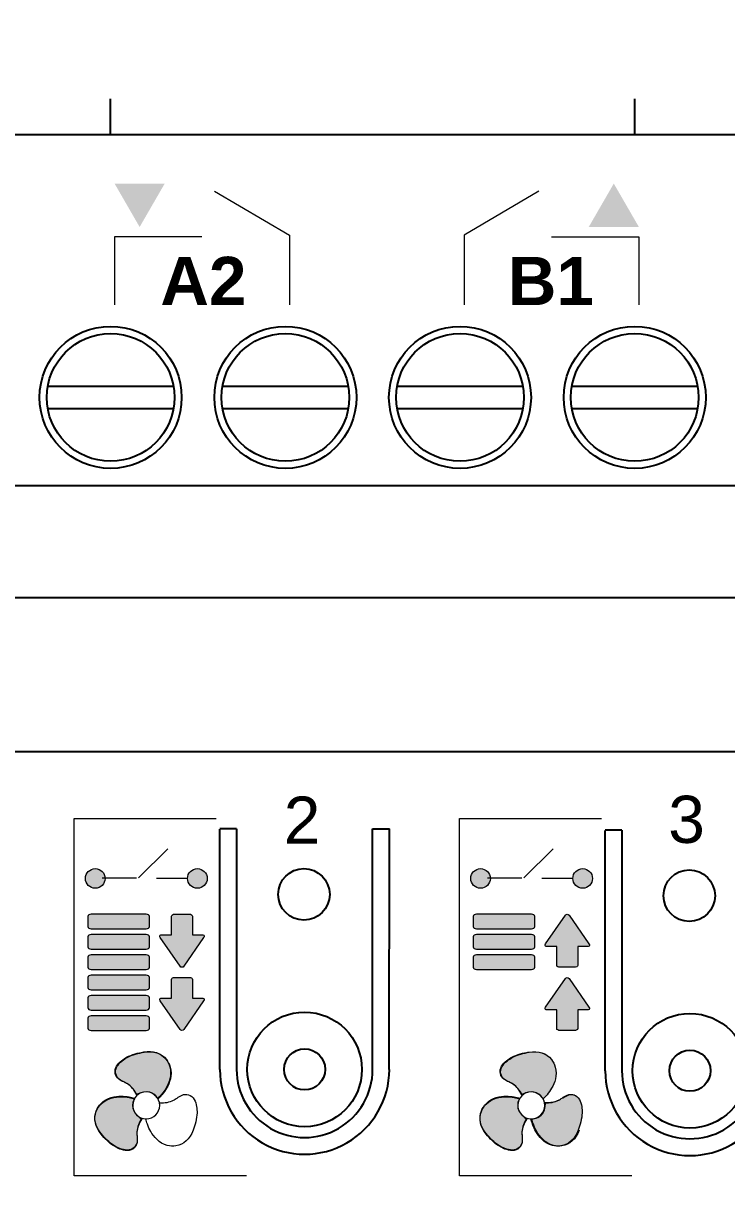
# Model space of a CAD drawing. Header units: millimetres. Extents: x -174 to 283928, y 1291 to 21053.
# Drawn here: x 9877.73 to 9903.29, y 20547.85 to 20590.21 of the extents above; entities that cross this region are included whole.
import ezdxf
from ezdxf.enums import TextEntityAlignment as Align

# ---------------------------------------------------------------- set-up
doc = ezdxf.new("R2010")
doc.units = ezdxf.units.MM
doc.layers.add('Enclosure', color=7, linetype='Continuous')
doc.layers.add('Serigraph', color=7, linetype='Continuous')
doc.styles.add('Arial Rounded', font='')
doc.styles.get("Standard").update_dxf_attribs({"font": 'arial.ttf'})
doc.styles.get('Arial Rounded').set_extended_font_data('Arial Rounded MT Bold')

# ---------------------------------------------------------------- blocks, each defined once
blk = doc.blocks.new('*U215')
at = {"ltscale": 2}
blk.add_lwpolyline([(0, 20), (0, -20), (840, -20), (840, 20), (0, 20)], dxfattribs=at)
blk = doc.blocks.new('ZIO-MB24_ENVOLVENTE')
at = {"layer": 'Enclosure'}
for p, q in [((0, 45), (211.6, 45)), ((9.504, 32.245), (202.283, 32.245)), ((202.283, 28.172), (9.504, 28.172)), ((211.6, 22.571), (0, 22.571)), ((29.786, 11.042), (29.786, 19.767)), ((30.393, 19.784), (30.392, 11.042)), ((35.337, 11.042), (35.337, 19.784)), ((35.943, 11.042), (35.944, 19.784)), ((43.786, 10.994), (43.786, 19.719)), ((44.393, 19.736), (44.392, 10.994))]:
    blk.add_line(p, q, dxfattribs=at)
at = {"layer": 'Enclosure', "lineweight": 25}
for p, q in [((30.393, 19.784), (29.786, 19.784)), ((35.337, 19.784), (35.944, 19.784)), ((44.393, 19.736), (43.786, 19.736))]:
    blk.add_line(p, q, dxfattribs=at)
at = {"layer": 'Enclosure'}
for points in [[(23.532, 35.852), (28.102, 35.852)], [(29.881, 35.852), (34.451, 35.852)], [(36.226, 35.852), (40.796, 35.852)], [(42.575, 35.852), (47.145, 35.852)], [(23.532, 35.046), (28.102, 35.046)], [(29.881, 35.046), (34.451, 35.046)], [(36.226, 35.046), (40.796, 35.046)], [(42.575, 35.046), (47.145, 35.046)]]:
    blk.add_lwpolyline(points, dxfattribs=at)
for centre, radius in [((25.817, 35.449), 2.58), ((25.817, 35.449), 2.32), ((32.166, 35.449), 2.58), ((32.166, 35.449), 2.32), ((38.511, 35.449), 2.58), ((38.511, 35.449), 2.32), ((44.86, 35.449), 2.58), ((44.86, 35.449), 2.32), ((32.84, 17.399), 0.936), ((46.84, 17.351), 0.936), ((32.865, 11.042), 2.081), ((46.865, 10.993), 2.081), ((32.865, 11.042), 0.746), ((46.865, 10.993), 0.746)]:
    blk.add_circle(centre, radius, dxfattribs=at)
for centre, radius, start in [((32.865, 11.042), 3.079, 180.0011), ((32.865, 11.042), 2.472, 179.9966), ((46.865, 10.994), 3.079, 180.0011), ((46.865, 10.994), 2.472, 179.9966)]:
    blk.add_arc(centre, radius, start, 0.0011, dxfattribs=at)
blk = doc.blocks.new('ZIO-MB24_SERIGRAFIA')
at = {"layer": 'Serigraph'}
h = blk.add_hatch(color=256, dxfattribs=at)
h.dxf.hatch_style = 2
h.paths.add_polyline_path([(27.783, 43.215), (26.871, 41.637), (25.96, 43.215)])
h = blk.add_hatch(color=256, dxfattribs=at)
h.dxf.hatch_style = 2
h.paths.add_polyline_path([(45.011, 41.637), (44.099, 43.215), (43.188, 41.637)])
h = blk.add_hatch(color=256, dxfattribs=at)
h.dxf.hatch_style = 1
h.paths.add_polyline_path([(25.612, 17.976, 1), (24.899, 17.976, 1)])
h = blk.add_hatch(color=256, dxfattribs=at)
h.dxf.hatch_style = 1
h.paths.add_polyline_path([(29.326, 17.976, 1), (28.613, 17.976, 1)])
h = blk.add_hatch(color=256, dxfattribs=at)
h.dxf.hatch_style = 1
h.paths.add_polyline_path([(39.612, 17.976, 1), (38.899, 17.976, 1)])
h = blk.add_hatch(color=256, dxfattribs=at)
h.dxf.hatch_style = 1
h.paths.add_polyline_path([(43.326, 17.976, 1), (42.613, 17.976, 1)])
h = blk.add_hatch(color=256, dxfattribs=at)
h.dxf.hatch_style = 2
edge = h.paths.add_edge_path()
edge.add_spline(control_points=[(25.112, 16.68), (25.044, 16.68), (24.988, 16.64), (24.988, 16.592), (24.988, 16.592), (24.988, 16.592), (24.988, 16.592), (24.988, 16.592), (24.988, 16.236), (24.988, 16.236), (24.988, 16.187), (25.044, 16.147), (25.112, 16.147), (25.112, 16.147), (25.112, 16.147), (25.112, 16.147), (25.112, 16.147), (27.106, 16.147), (27.106, 16.147), (27.174, 16.147), (27.231, 16.187), (27.231, 16.236), (27.231, 16.236), (27.231, 16.236), (27.231, 16.236), (27.231, 16.236), (27.231, 16.592), (27.231, 16.592), (27.231, 16.64), (27.174, 16.68), (27.106, 16.68), (27.106, 16.68), (27.106, 16.68), (27.106, 16.68), (27.106, 16.68), (25.112, 16.68), (25.112, 16.68)], knot_values=[0, 0, 0, 0, 1, 1, 1, 2, 2, 2, 3, 3, 3, 4, 4, 4, 5, 5, 5, 6, 6, 6, 7, 7, 7, 8, 8, 8, 9, 9, 9, 10, 10, 10, 11, 11, 11, 12, 12, 12, 12], degree=3, periodic=0)
h = blk.add_hatch(color=256, dxfattribs=at)
h.dxf.hatch_style = 2
edge = h.paths.add_edge_path()
edge.add_spline(control_points=[(27.623, 15.827), (27.623, 15.827), (28.339, 14.793), (28.339, 14.793), (28.378, 14.737), (28.441, 14.737), (28.479, 14.793), (28.479, 14.793), (29.197, 15.827), (29.197, 15.827), (29.232, 15.878), (29.22, 15.92), (29.172, 15.926), (29.172, 15.926), (28.792, 15.926), (28.792, 15.926), (28.792, 15.926), (28.792, 16.609), (28.792, 16.609), (28.792, 16.648), (28.735, 16.68), (28.665, 16.68), (28.665, 16.68), (28.154, 16.68), (28.154, 16.68), (28.084, 16.68), (28.026, 16.648), (28.026, 16.609), (28.026, 16.609), (28.026, 15.926), (28.026, 15.926), (28.026, 15.926), (27.647, 15.926), (27.647, 15.926), (27.599, 15.92), (27.587, 15.878), (27.623, 15.827)], knot_values=[0, 0, 0, 0, 1, 1, 1, 2, 2, 2, 3, 3, 3, 4, 4, 4, 5, 5, 5, 6, 6, 6, 7, 7, 7, 8, 8, 8, 9, 9, 9, 10, 10, 10, 11, 11, 11, 12, 12, 12, 12], degree=3, periodic=0)
h = blk.add_hatch(color=256, dxfattribs=at)
h.dxf.hatch_style = 2
edge = h.paths.add_edge_path()
edge.add_spline(control_points=[(39.112, 16.68), (39.044, 16.68), (38.988, 16.64), (38.988, 16.592), (38.988, 16.592), (38.988, 16.592), (38.988, 16.592), (38.988, 16.592), (38.988, 16.236), (38.988, 16.236), (38.988, 16.187), (39.044, 16.147), (39.112, 16.147), (39.112, 16.147), (39.112, 16.147), (39.112, 16.147), (39.112, 16.147), (41.106, 16.147), (41.106, 16.147), (41.175, 16.147), (41.231, 16.187), (41.231, 16.236), (41.231, 16.236), (41.231, 16.236), (41.231, 16.236), (41.231, 16.236), (41.231, 16.592), (41.231, 16.592), (41.231, 16.64), (41.175, 16.68), (41.106, 16.68), (41.106, 16.68), (41.106, 16.68), (41.106, 16.68), (41.106, 16.68), (39.112, 16.68), (39.112, 16.68)], knot_values=[0, 0, 0, 0, 1, 1, 1, 2, 2, 2, 3, 3, 3, 4, 4, 4, 5, 5, 5, 6, 6, 6, 7, 7, 7, 8, 8, 8, 9, 9, 9, 10, 10, 10, 11, 11, 11, 12, 12, 12, 12], degree=3, periodic=0)
h = blk.add_hatch(color=256, dxfattribs=at)
h.dxf.hatch_style = 2
edge = h.paths.add_edge_path()
edge.add_spline(control_points=[(43.195, 15.604), (43.195, 15.604), (42.478, 16.638), (42.478, 16.638), (42.439, 16.693), (42.376, 16.693), (42.338, 16.638), (42.338, 16.638), (41.62, 15.604), (41.62, 15.604), (41.585, 15.553), (41.597, 15.51), (41.645, 15.504), (41.645, 15.504), (42.024, 15.504), (42.024, 15.504), (42.024, 15.504), (42.024, 14.821), (42.024, 14.821), (42.024, 14.783), (42.082, 14.751), (42.152, 14.751), (42.152, 14.751), (42.663, 14.751), (42.663, 14.751), (42.733, 14.751), (42.791, 14.783), (42.791, 14.821), (42.791, 14.821), (42.791, 15.504), (42.791, 15.504), (42.791, 15.504), (43.17, 15.504), (43.17, 15.504), (43.218, 15.51), (43.23, 15.553), (43.195, 15.604)], knot_values=[0, 0, 0, 0, 1, 1, 1, 2, 2, 2, 3, 3, 3, 4, 4, 4, 5, 5, 5, 6, 6, 6, 7, 7, 7, 8, 8, 8, 9, 9, 9, 10, 10, 10, 11, 11, 11, 12, 12, 12, 12], degree=3, periodic=0)
h = blk.add_hatch(color=256, dxfattribs=at)
h.dxf.hatch_style = 2
edge = h.paths.add_edge_path()
edge.add_spline(control_points=[(25.112, 15.942), (25.044, 15.942), (24.988, 15.902), (24.988, 15.853), (24.988, 15.853), (24.988, 15.853), (24.988, 15.853), (24.988, 15.853), (24.988, 15.498), (24.988, 15.498), (24.988, 15.449), (25.044, 15.409), (25.112, 15.409), (25.112, 15.409), (25.112, 15.409), (25.112, 15.409), (25.112, 15.409), (27.106, 15.409), (27.106, 15.409), (27.174, 15.409), (27.231, 15.449), (27.231, 15.498), (27.231, 15.498), (27.231, 15.498), (27.231, 15.498), (27.231, 15.498), (27.231, 15.853), (27.231, 15.853), (27.231, 15.902), (27.174, 15.942), (27.106, 15.942), (27.106, 15.942), (27.106, 15.942), (27.106, 15.942), (27.106, 15.942), (25.112, 15.942), (25.112, 15.942)], knot_values=[0, 0, 0, 0, 1, 1, 1, 2, 2, 2, 3, 3, 3, 4, 4, 4, 5, 5, 5, 6, 6, 6, 7, 7, 7, 8, 8, 8, 9, 9, 9, 10, 10, 10, 11, 11, 11, 12, 12, 12, 12], degree=3, periodic=0)
h = blk.add_hatch(color=256, dxfattribs=at)
h.dxf.hatch_style = 2
edge = h.paths.add_edge_path()
edge.add_spline(control_points=[(39.112, 15.942), (39.044, 15.942), (38.988, 15.902), (38.988, 15.853), (38.988, 15.853), (38.988, 15.853), (38.988, 15.853), (38.988, 15.853), (38.988, 15.498), (38.988, 15.498), (38.988, 15.449), (39.044, 15.409), (39.112, 15.409), (39.112, 15.409), (39.112, 15.409), (39.112, 15.409), (39.112, 15.409), (41.106, 15.409), (41.106, 15.409), (41.175, 15.409), (41.231, 15.449), (41.231, 15.498), (41.231, 15.498), (41.231, 15.498), (41.231, 15.498), (41.231, 15.498), (41.231, 15.853), (41.231, 15.853), (41.231, 15.902), (41.175, 15.942), (41.106, 15.942), (41.106, 15.942), (41.106, 15.942), (41.106, 15.942), (41.106, 15.942), (39.112, 15.942), (39.112, 15.942)], knot_values=[0, 0, 0, 0, 1, 1, 1, 2, 2, 2, 3, 3, 3, 4, 4, 4, 5, 5, 5, 6, 6, 6, 7, 7, 7, 8, 8, 8, 9, 9, 9, 10, 10, 10, 11, 11, 11, 12, 12, 12, 12], degree=3, periodic=0)
h = blk.add_hatch(color=256, dxfattribs=at)
h.dxf.hatch_style = 2
edge = h.paths.add_edge_path()
edge.add_spline(control_points=[(25.112, 15.203), (25.044, 15.203), (24.988, 15.163), (24.988, 15.115), (24.988, 15.115), (24.988, 15.115), (24.988, 15.115), (24.988, 15.115), (24.988, 14.759), (24.988, 14.759), (24.988, 14.71), (25.044, 14.67), (25.112, 14.67), (25.112, 14.67), (25.112, 14.67), (25.112, 14.67), (25.112, 14.67), (27.106, 14.67), (27.106, 14.67), (27.174, 14.67), (27.231, 14.71), (27.231, 14.759), (27.231, 14.759), (27.231, 14.759), (27.231, 14.759), (27.231, 14.759), (27.231, 15.115), (27.231, 15.115), (27.231, 15.163), (27.174, 15.203), (27.106, 15.203), (27.106, 15.203), (27.106, 15.203), (27.106, 15.203), (27.106, 15.203), (25.112, 15.203), (25.112, 15.203)], knot_values=[0, 0, 0, 0, 1, 1, 1, 2, 2, 2, 3, 3, 3, 4, 4, 4, 5, 5, 5, 6, 6, 6, 7, 7, 7, 8, 8, 8, 9, 9, 9, 10, 10, 10, 11, 11, 11, 12, 12, 12, 12], degree=3, periodic=0)
h = blk.add_hatch(color=256, dxfattribs=at)
h.dxf.hatch_style = 2
edge = h.paths.add_edge_path()
edge.add_spline(control_points=[(39.112, 15.203), (39.044, 15.203), (38.988, 15.163), (38.988, 15.115), (38.988, 15.115), (38.988, 15.115), (38.988, 15.115), (38.988, 15.115), (38.988, 14.759), (38.988, 14.759), (38.988, 14.71), (39.044, 14.67), (39.112, 14.67), (39.112, 14.67), (39.112, 14.67), (39.112, 14.67), (39.112, 14.67), (41.106, 14.67), (41.106, 14.67), (41.175, 14.67), (41.231, 14.71), (41.231, 14.759), (41.231, 14.759), (41.231, 14.759), (41.231, 14.759), (41.231, 14.759), (41.231, 15.115), (41.231, 15.115), (41.231, 15.163), (41.175, 15.203), (41.106, 15.203), (41.106, 15.203), (41.106, 15.203), (41.106, 15.203), (41.106, 15.203), (39.112, 15.203), (39.112, 15.203)], knot_values=[0, 0, 0, 0, 1, 1, 1, 2, 2, 2, 3, 3, 3, 4, 4, 4, 5, 5, 5, 6, 6, 6, 7, 7, 7, 8, 8, 8, 9, 9, 9, 10, 10, 10, 11, 11, 11, 12, 12, 12, 12], degree=3, periodic=0)
h = blk.add_hatch(color=256, dxfattribs=at)
h.dxf.hatch_style = 2
edge = h.paths.add_edge_path()
edge.add_spline(control_points=[(25.112, 14.465), (25.044, 14.465), (24.988, 14.425), (24.988, 14.376), (24.988, 14.376), (24.988, 14.376), (24.988, 14.376), (24.988, 14.376), (24.988, 14.021), (24.988, 14.021), (24.988, 13.972), (25.044, 13.932), (25.112, 13.932), (25.112, 13.932), (25.112, 13.932), (25.112, 13.932), (25.112, 13.932), (27.106, 13.932), (27.106, 13.932), (27.174, 13.932), (27.231, 13.972), (27.231, 14.021), (27.231, 14.021), (27.231, 14.021), (27.231, 14.021), (27.231, 14.021), (27.231, 14.376), (27.231, 14.376), (27.231, 14.425), (27.174, 14.465), (27.106, 14.465), (27.106, 14.465), (27.106, 14.465), (27.106, 14.465), (27.106, 14.465), (25.112, 14.465), (25.112, 14.465)], knot_values=[0, 0, 0, 0, 1, 1, 1, 2, 2, 2, 3, 3, 3, 4, 4, 4, 5, 5, 5, 6, 6, 6, 7, 7, 7, 8, 8, 8, 9, 9, 9, 10, 10, 10, 11, 11, 11, 12, 12, 12, 12], degree=3, periodic=0)
h = blk.add_hatch(color=256, dxfattribs=at)
h.dxf.hatch_style = 2
edge = h.paths.add_edge_path()
edge.add_spline(control_points=[(27.623, 13.531), (27.623, 13.531), (28.339, 12.496), (28.339, 12.496), (28.378, 12.441), (28.441, 12.441), (28.479, 12.496), (28.479, 12.496), (29.197, 13.531), (29.197, 13.531), (29.232, 13.582), (29.22, 13.624), (29.172, 13.631), (29.172, 13.631), (28.792, 13.631), (28.792, 13.631), (28.792, 13.631), (28.792, 14.313), (28.792, 14.313), (28.792, 14.352), (28.735, 14.384), (28.665, 14.384), (28.665, 14.384), (28.154, 14.384), (28.154, 14.384), (28.084, 14.384), (28.026, 14.352), (28.026, 14.313), (28.026, 14.313), (28.026, 13.631), (28.026, 13.631), (28.026, 13.631), (27.647, 13.631), (27.647, 13.631), (27.599, 13.624), (27.587, 13.582), (27.623, 13.531)], knot_values=[0, 0, 0, 0, 1, 1, 1, 2, 2, 2, 3, 3, 3, 4, 4, 4, 5, 5, 5, 6, 6, 6, 7, 7, 7, 8, 8, 8, 9, 9, 9, 10, 10, 10, 11, 11, 11, 12, 12, 12, 12], degree=3, periodic=0)
h = blk.add_hatch(color=256, dxfattribs=at)
h.dxf.hatch_style = 2
edge = h.paths.add_edge_path()
edge.add_spline(control_points=[(43.195, 13.308), (43.195, 13.308), (42.478, 14.342), (42.478, 14.342), (42.439, 14.398), (42.376, 14.398), (42.338, 14.342), (42.338, 14.342), (41.62, 13.308), (41.62, 13.308), (41.585, 13.257), (41.597, 13.214), (41.645, 13.208), (41.645, 13.208), (42.024, 13.208), (42.024, 13.208), (42.024, 13.208), (42.024, 12.525), (42.024, 12.525), (42.024, 12.486), (42.082, 12.455), (42.152, 12.455), (42.152, 12.455), (42.663, 12.455), (42.663, 12.455), (42.733, 12.455), (42.791, 12.486), (42.791, 12.525), (42.791, 12.525), (42.791, 13.208), (42.791, 13.208), (42.791, 13.208), (43.17, 13.208), (43.17, 13.208), (43.218, 13.214), (43.23, 13.257), (43.195, 13.308)], knot_values=[0, 0, 0, 0, 1, 1, 1, 2, 2, 2, 3, 3, 3, 4, 4, 4, 5, 5, 5, 6, 6, 6, 7, 7, 7, 8, 8, 8, 9, 9, 9, 10, 10, 10, 11, 11, 11, 12, 12, 12, 12], degree=3, periodic=0)
h = blk.add_hatch(color=256, dxfattribs=at)
h.dxf.hatch_style = 2
edge = h.paths.add_edge_path()
edge.add_spline(control_points=[(25.112, 13.727), (25.044, 13.727), (24.988, 13.686), (24.988, 13.638), (24.988, 13.638), (24.988, 13.638), (24.988, 13.638), (24.988, 13.638), (24.988, 13.283), (24.988, 13.283), (24.988, 13.234), (25.044, 13.193), (25.112, 13.193), (25.112, 13.193), (25.112, 13.193), (25.112, 13.193), (25.112, 13.193), (27.106, 13.193), (27.106, 13.193), (27.174, 13.193), (27.231, 13.234), (27.231, 13.283), (27.231, 13.283), (27.231, 13.283), (27.231, 13.283), (27.231, 13.283), (27.231, 13.638), (27.231, 13.638), (27.231, 13.686), (27.174, 13.727), (27.106, 13.727), (27.106, 13.727), (27.106, 13.727), (27.106, 13.727), (27.106, 13.727), (25.112, 13.727), (25.112, 13.727)], knot_values=[0, 0, 0, 0, 1, 1, 1, 2, 2, 2, 3, 3, 3, 4, 4, 4, 5, 5, 5, 6, 6, 6, 7, 7, 7, 8, 8, 8, 9, 9, 9, 10, 10, 10, 11, 11, 11, 12, 12, 12, 12], degree=3, periodic=0)
h = blk.add_hatch(color=256, dxfattribs=at)
h.dxf.hatch_style = 2
edge = h.paths.add_edge_path()
edge.add_spline(control_points=[(25.112, 12.988), (25.044, 12.988), (24.988, 12.948), (24.988, 12.9), (24.988, 12.9), (24.988, 12.9), (24.988, 12.9), (24.988, 12.9), (24.988, 12.544), (24.988, 12.544), (24.988, 12.495), (25.044, 12.455), (25.112, 12.455), (25.112, 12.455), (25.112, 12.455), (25.112, 12.455), (25.112, 12.455), (27.106, 12.455), (27.106, 12.455), (27.174, 12.455), (27.231, 12.495), (27.231, 12.544), (27.231, 12.544), (27.231, 12.544), (27.231, 12.544), (27.231, 12.544), (27.231, 12.9), (27.231, 12.9), (27.231, 12.948), (27.174, 12.988), (27.106, 12.988), (27.106, 12.988), (27.106, 12.988), (27.106, 12.988), (27.106, 12.988), (25.112, 12.988), (25.112, 12.988)], knot_values=[0, 0, 0, 0, 1, 1, 1, 2, 2, 2, 3, 3, 3, 4, 4, 4, 5, 5, 5, 6, 6, 6, 7, 7, 7, 8, 8, 8, 9, 9, 9, 10, 10, 10, 11, 11, 11, 12, 12, 12, 12], degree=3, periodic=0)
h = blk.add_hatch(color=256, dxfattribs=at)
h.dxf.hatch_style = 2
edge = h.paths.add_edge_path()
edge.add_spline(control_points=[(26.762, 10.121), (26.681, 10.286), (26.563, 10.428), (26.43, 10.516), (26.391, 10.542), (26.346, 10.563), (26.298, 10.585), (26.173, 10.645), (26.032, 10.711), (25.986, 10.888), (25.964, 10.976), (25.979, 11.066), (26.031, 11.156), (26.12, 11.311), (26.299, 11.426), (26.397, 11.481), (26.592, 11.588), (26.82, 11.641), (27.019, 11.675), (27.351, 11.735), (27.645, 11.64), (27.825, 11.414), (27.885, 11.337), (27.936, 11.237), (27.964, 11.139), (28.049, 10.838), (27.939, 10.553), (27.831, 10.366), (27.784, 10.284), (27.727, 10.205), (27.663, 10.13), (27.616, 10.075), (27.57, 10.026), (27.525, 9.984), (27.525, 9.984), (27.381, 10.21), (27.156, 10.224), (26.953, 10.237), (26.762, 10.121), (26.762, 10.121)], knot_values=[0, 0, 0, 0, 1, 1, 1, 2, 2, 2, 3, 3, 3, 4, 4, 4, 5, 5, 5, 6, 6, 6, 7, 7, 7, 8, 8, 8, 9, 9, 9, 10, 10, 10, 11, 11, 11, 12, 12, 12, 13, 13, 13, 13], degree=3, periodic=0)
h = blk.add_hatch(color=256, dxfattribs=at)
h.dxf.hatch_style = 2
edge = h.paths.add_edge_path()
edge.add_spline(control_points=[(40.754, 10.121), (40.674, 10.286), (40.554, 10.428), (40.422, 10.516), (40.383, 10.542), (40.338, 10.563), (40.29, 10.585), (40.165, 10.645), (40.024, 10.71), (39.978, 10.888), (39.956, 10.976), (39.971, 11.066), (40.023, 11.156), (40.112, 11.311), (40.291, 11.426), (40.389, 11.481), (40.584, 11.588), (40.812, 11.64), (41.011, 11.675), (41.343, 11.735), (41.637, 11.64), (41.816, 11.414), (41.877, 11.337), (41.928, 11.237), (41.956, 11.139), (42.041, 10.838), (41.931, 10.553), (41.823, 10.366), (41.775, 10.284), (41.719, 10.205), (41.655, 10.13), (41.608, 10.075), (41.562, 10.026), (41.517, 9.984), (41.517, 9.984), (41.373, 10.21), (41.148, 10.224), (40.944, 10.237), (40.754, 10.121), (40.754, 10.121)], knot_values=[0, 0, 0, 0, 1, 1, 1, 2, 2, 2, 3, 3, 3, 4, 4, 4, 5, 5, 5, 6, 6, 6, 7, 7, 7, 8, 8, 8, 9, 9, 9, 10, 10, 10, 11, 11, 11, 12, 12, 12, 13, 13, 13, 13], degree=3, periodic=0)
h = blk.add_hatch(color=256, dxfattribs=at)
h.dxf.hatch_style = 2
edge = h.paths.add_edge_path()
edge.add_spline(control_points=[(41.604, 9.843), (41.788, 9.83), (41.971, 9.862), (42.114, 9.933), (42.155, 9.954), (42.196, 9.982), (42.239, 10.013), (42.353, 10.091), (42.481, 10.18), (42.657, 10.131), (42.745, 10.106), (42.815, 10.048), (42.867, 9.959), (42.956, 9.804), (42.967, 9.591), (42.965, 9.479), (42.961, 9.256), (42.892, 9.033), (42.822, 8.843), (42.708, 8.526), (42.479, 8.318), (42.194, 8.277), (42.097, 8.262), (41.985, 8.268), (41.886, 8.293), (41.582, 8.37), (41.391, 8.608), (41.283, 8.795), (41.235, 8.877), (41.195, 8.965), (41.162, 9.058), (41.139, 9.127), (41.119, 9.191), (41.105, 9.251), (41.105, 9.251), (41.373, 9.263), (41.498, 9.45), (41.61, 9.62), (41.604, 9.843), (41.604, 9.843)], knot_values=[0, 0, 0, 0, 1, 1, 1, 2, 2, 2, 3, 3, 3, 4, 4, 4, 5, 5, 5, 6, 6, 6, 7, 7, 7, 8, 8, 8, 9, 9, 9, 10, 10, 10, 11, 11, 11, 12, 12, 12, 13, 13, 13, 13], degree=3, periodic=0)
h = blk.add_hatch(color=256, dxfattribs=at)
h.dxf.hatch_style = 2
edge = h.paths.add_edge_path()
edge.add_spline(control_points=[(26.948, 9.245), (26.845, 9.093), (26.781, 8.918), (26.771, 8.76), (26.768, 8.713), (26.773, 8.664), (26.777, 8.611), (26.788, 8.473), (26.802, 8.318), (26.671, 8.189), (26.606, 8.126), (26.52, 8.094), (26.417, 8.094), (26.238, 8.094), (26.048, 8.191), (25.952, 8.249), (25.762, 8.364), (25.602, 8.535), (25.473, 8.691), (25.255, 8.948), (25.19, 9.25), (25.297, 9.519), (25.332, 9.609), (25.394, 9.703), (25.465, 9.777), (25.683, 10.001), (25.985, 10.048), (26.201, 10.048), (26.296, 10.048), (26.392, 10.039), (26.489, 10.021), (26.56, 10.007), (26.625, 9.991), (26.685, 9.974), (26.685, 9.974), (26.561, 9.736), (26.661, 9.534), (26.752, 9.352), (26.948, 9.245), (26.948, 9.245)], knot_values=[0, 0, 0, 0, 1, 1, 1, 2, 2, 2, 3, 3, 3, 4, 4, 4, 5, 5, 5, 6, 6, 6, 7, 7, 7, 8, 8, 8, 9, 9, 9, 10, 10, 10, 11, 11, 11, 12, 12, 12, 13, 13, 13, 13], degree=3, periodic=0)
h = blk.add_hatch(color=256, dxfattribs=at)
h.dxf.hatch_style = 2
edge = h.paths.add_edge_path()
edge.add_spline(control_points=[(40.939, 9.245), (40.836, 9.093), (40.772, 8.918), (40.762, 8.76), (40.76, 8.713), (40.764, 8.664), (40.769, 8.611), (40.78, 8.473), (40.793, 8.318), (40.662, 8.189), (40.597, 8.126), (40.511, 8.094), (40.408, 8.094), (40.229, 8.094), (40.039, 8.191), (39.944, 8.249), (39.753, 8.364), (39.594, 8.535), (39.465, 8.691), (39.247, 8.948), (39.181, 9.25), (39.288, 9.519), (39.324, 9.609), (39.385, 9.703), (39.456, 9.777), (39.674, 10.001), (39.976, 10.048), (40.192, 10.048), (40.287, 10.048), (40.383, 10.039), (40.48, 10.021), (40.551, 10.007), (40.617, 9.991), (40.676, 9.974), (40.676, 9.974), (40.552, 9.736), (40.653, 9.534), (40.743, 9.352), (40.939, 9.245), (40.939, 9.245)], knot_values=[0, 0, 0, 0, 1, 1, 1, 2, 2, 2, 3, 3, 3, 4, 4, 4, 5, 5, 5, 6, 6, 6, 7, 7, 7, 8, 8, 8, 9, 9, 9, 10, 10, 10, 11, 11, 11, 12, 12, 12, 13, 13, 13, 13], degree=3, periodic=0)
at = {"layer": 'Serigraph', "lineweight": 18}
for p, q in [((29.595, 42.944), (32.311, 41.346)), ((41.375, 42.944), (38.66, 41.346)), ((29.135, 41.283), (25.96, 41.283)), ((25.96, 41.283), (25.96, 38.808)), ((32.311, 41.346), (32.311, 38.808)), ((38.66, 41.346), (38.66, 38.808)), ((41.836, 41.283), (45.011, 41.283)), ((45.011, 41.283), (45.011, 38.808)), ((27.895, 19.059), (26.834, 17.998)), ((41.895, 19.059), (40.834, 17.998)), ((26.756, 17.985), (25.506, 17.985)), ((28.613, 17.976), (27.489, 17.976)), ((40.756, 17.985), (39.506, 17.985)), ((42.613, 17.976), (41.489, 17.976))]:
    blk.add_line(p, q, dxfattribs=at)
at = {"layer": 'Serigraph', "lineweight": 9}
for p, q in [((24.492, 7.172), (24.492, 20.149)), ((24.492, 20.149), (29.654, 20.149)), ((38.492, 7.172), (38.492, 20.149)), ((38.492, 20.149), (43.654, 20.149)), ((30.754, 7.172), (24.492, 7.172)), ((44.754, 7.172), (38.492, 7.172))]:
    blk.add_line(p, q, dxfattribs=at)
at = {"layer": 'Serigraph', "lineweight": 0}
for p, q in [((26.781, 10.11), (26.781, 10.11)), ((40.772, 10.11), (40.772, 10.11)), ((41.604, 9.823), (41.604, 9.823))]:
    blk.add_line(p, q, dxfattribs=at)
at = {"layer": 'Serigraph', "lineweight": 5}
for centre in [(25.256, 17.976), (28.969, 17.976), (39.256, 17.976), (42.969, 17.976)]:
    blk.add_circle(centre, 0.357, dxfattribs=at)
at = {"layer": 'Serigraph', "lineweight": 0}
for points in [[(25.112, 16.68), (25.044, 16.68), (24.988, 16.64), (24.988, 16.592)], [(24.988, 16.592), (24.988, 16.592), (24.988, 16.236), (24.988, 16.236)], [(27.106, 16.68), (27.106, 16.68), (25.112, 16.68), (25.112, 16.68)], [(27.231, 16.592), (27.231, 16.64), (27.174, 16.68), (27.106, 16.68)], [(27.231, 16.236), (27.231, 16.236), (27.231, 16.592), (27.231, 16.592)], [(39.112, 16.68), (39.044, 16.68), (38.988, 16.64), (38.988, 16.592)], [(38.988, 16.592), (38.988, 16.592), (38.988, 16.236), (38.988, 16.236)], [(41.106, 16.68), (41.106, 16.68), (39.112, 16.68), (39.112, 16.68)], [(41.231, 16.592), (41.231, 16.64), (41.175, 16.68), (41.106, 16.68)], [(41.231, 16.236), (41.231, 16.236), (41.231, 16.592), (41.231, 16.592)], [(24.988, 16.236), (24.988, 16.187), (25.044, 16.147), (25.112, 16.147)], [(25.112, 16.147), (25.112, 16.147), (27.106, 16.147), (27.106, 16.147)], [(27.106, 16.147), (27.174, 16.147), (27.231, 16.187), (27.231, 16.236)], [(38.988, 16.236), (38.988, 16.187), (39.044, 16.147), (39.112, 16.147)], [(39.112, 16.147), (39.112, 16.147), (41.106, 16.147), (41.106, 16.147)], [(41.106, 16.147), (41.175, 16.147), (41.231, 16.187), (41.231, 16.236)], [(25.112, 15.942), (25.044, 15.942), (24.988, 15.902), (24.988, 15.853)], [(24.988, 15.853), (24.988, 15.853), (24.988, 15.498), (24.988, 15.498)], [(27.106, 15.942), (27.106, 15.942), (25.112, 15.942), (25.112, 15.942)], [(27.231, 15.853), (27.231, 15.902), (27.174, 15.942), (27.106, 15.942)], [(27.231, 15.498), (27.231, 15.498), (27.231, 15.853), (27.231, 15.853)], [(39.112, 15.942), (39.044, 15.942), (38.988, 15.902), (38.988, 15.853)], [(38.988, 15.853), (38.988, 15.853), (38.988, 15.498), (38.988, 15.498)], [(41.106, 15.942), (41.106, 15.942), (39.112, 15.942), (39.112, 15.942)], [(41.231, 15.853), (41.231, 15.902), (41.175, 15.942), (41.106, 15.942)], [(41.231, 15.498), (41.231, 15.498), (41.231, 15.853), (41.231, 15.853)], [(24.988, 15.498), (24.988, 15.449), (25.044, 15.409), (25.112, 15.409)], [(25.112, 15.409), (25.112, 15.409), (27.106, 15.409), (27.106, 15.409)], [(27.106, 15.409), (27.174, 15.409), (27.231, 15.449), (27.231, 15.498)], [(38.988, 15.498), (38.988, 15.449), (39.044, 15.409), (39.112, 15.409)], [(39.112, 15.409), (39.112, 15.409), (41.106, 15.409), (41.106, 15.409)], [(41.106, 15.409), (41.175, 15.409), (41.231, 15.449), (41.231, 15.498)], [(25.112, 15.203), (25.044, 15.203), (24.988, 15.163), (24.988, 15.115)], [(24.988, 15.115), (24.988, 15.115), (24.988, 14.759), (24.988, 14.759)], [(27.106, 15.203), (27.106, 15.203), (25.112, 15.203), (25.112, 15.203)], [(27.231, 15.115), (27.231, 15.163), (27.174, 15.203), (27.106, 15.203)], [(27.231, 14.759), (27.231, 14.759), (27.231, 15.115), (27.231, 15.115)], [(39.112, 15.203), (39.044, 15.203), (38.988, 15.163), (38.988, 15.115)], [(38.988, 15.115), (38.988, 15.115), (38.988, 14.759), (38.988, 14.759)], [(41.106, 15.203), (41.106, 15.203), (39.112, 15.203), (39.112, 15.203)], [(41.231, 15.115), (41.231, 15.163), (41.175, 15.203), (41.106, 15.203)], [(41.231, 14.759), (41.231, 14.759), (41.231, 15.115), (41.231, 15.115)], [(24.988, 14.759), (24.988, 14.71), (25.044, 14.67), (25.112, 14.67)], [(25.112, 14.465), (25.044, 14.465), (24.988, 14.425), (24.988, 14.376)], [(25.112, 14.67), (25.112, 14.67), (27.106, 14.67), (27.106, 14.67)], [(27.106, 14.465), (27.106, 14.465), (25.112, 14.465), (25.112, 14.465)], [(27.106, 14.67), (27.174, 14.67), (27.231, 14.71), (27.231, 14.759)], [(27.231, 14.376), (27.231, 14.425), (27.174, 14.465), (27.106, 14.465)], [(38.988, 14.759), (38.988, 14.71), (39.044, 14.67), (39.112, 14.67)], [(39.112, 14.67), (39.112, 14.67), (41.106, 14.67), (41.106, 14.67)], [(41.106, 14.67), (41.175, 14.67), (41.231, 14.71), (41.231, 14.759)], [(24.988, 14.376), (24.988, 14.376), (24.988, 14.021), (24.988, 14.021)], [(24.988, 14.021), (24.988, 13.972), (25.044, 13.932), (25.112, 13.932)], [(27.106, 13.932), (27.174, 13.932), (27.231, 13.972), (27.231, 14.021)], [(27.231, 14.021), (27.231, 14.021), (27.231, 14.376), (27.231, 14.376)], [(25.112, 13.727), (25.044, 13.727), (24.988, 13.686), (24.988, 13.638)], [(24.988, 13.638), (24.988, 13.638), (24.988, 13.283), (24.988, 13.283)], [(25.112, 13.932), (25.112, 13.932), (27.106, 13.932), (27.106, 13.932)], [(27.106, 13.727), (27.106, 13.727), (25.112, 13.727), (25.112, 13.727)], [(27.231, 13.638), (27.231, 13.686), (27.174, 13.727), (27.106, 13.727)], [(27.231, 13.283), (27.231, 13.283), (27.231, 13.638), (27.231, 13.638)], [(24.988, 13.283), (24.988, 13.234), (25.044, 13.193), (25.112, 13.193)], [(25.112, 13.193), (25.112, 13.193), (27.106, 13.193), (27.106, 13.193)], [(27.106, 13.193), (27.174, 13.193), (27.231, 13.234), (27.231, 13.283)], [(25.112, 12.988), (25.044, 12.988), (24.988, 12.948), (24.988, 12.9)], [(24.988, 12.9), (24.988, 12.9), (24.988, 12.544), (24.988, 12.544)], [(27.106, 12.988), (27.106, 12.988), (25.112, 12.988), (25.112, 12.988)], [(27.231, 12.9), (27.231, 12.948), (27.174, 12.988), (27.106, 12.988)], [(27.231, 12.544), (27.231, 12.544), (27.231, 12.9), (27.231, 12.9)], [(24.988, 12.544), (24.988, 12.495), (25.044, 12.455), (25.112, 12.455)], [(25.112, 12.455), (25.112, 12.455), (27.106, 12.455), (27.106, 12.455)], [(27.106, 12.455), (27.174, 12.455), (27.231, 12.495), (27.231, 12.544)], [(26.031, 11.156), (26.12, 11.311), (26.299, 11.426), (26.397, 11.481)], [(26.397, 11.481), (26.592, 11.588), (26.82, 11.641), (27.019, 11.675)], [(27.019, 11.675), (27.351, 11.735), (27.645, 11.64), (27.825, 11.414)], [(40.023, 11.156), (40.112, 11.311), (40.291, 11.426), (40.389, 11.481)], [(40.389, 11.481), (40.584, 11.588), (40.812, 11.64), (41.011, 11.675)], [(41.029, 11.665), (41.36, 11.725), (41.655, 11.63), (41.834, 11.404)], [(25.986, 10.888), (25.964, 10.976), (25.979, 11.066), (26.031, 11.156)], [(27.825, 11.414), (27.885, 11.337), (27.936, 11.237), (27.964, 11.139)], [(27.964, 11.139), (28.049, 10.838), (27.939, 10.553), (27.831, 10.366)], [(39.978, 10.888), (39.956, 10.976), (39.971, 11.066), (40.023, 11.156)], [(41.834, 11.404), (41.895, 11.327), (41.946, 11.227), (41.974, 11.129)], [(41.974, 11.129), (42.059, 10.828), (41.948, 10.543), (41.841, 10.356)], [(26.298, 10.585), (26.173, 10.645), (26.032, 10.711), (25.986, 10.888)], [(40.29, 10.585), (40.165, 10.645), (40.024, 10.71), (39.978, 10.888)], [(26.43, 10.516), (26.391, 10.542), (26.346, 10.563), (26.298, 10.585)], [(26.762, 10.121), (26.681, 10.286), (26.563, 10.428), (26.43, 10.516)], [(27.156, 10.224), (26.953, 10.237), (26.762, 10.121), (26.762, 10.121)], [(27.525, 9.984), (27.525, 9.984), (27.381, 10.21), (27.156, 10.224)], [(27.831, 10.366), (27.784, 10.284), (27.727, 10.205), (27.663, 10.13)], [(40.422, 10.516), (40.383, 10.542), (40.338, 10.563), (40.29, 10.585)], [(40.754, 10.121), (40.674, 10.286), (40.554, 10.428), (40.422, 10.516)], [(41.148, 10.224), (40.944, 10.237), (40.754, 10.121), (40.754, 10.121)], [(41.534, 9.974), (41.534, 9.974), (41.39, 10.2), (41.165, 10.214)], [(41.841, 10.356), (41.793, 10.274), (41.737, 10.195), (41.673, 10.12)], [(42.257, 10.003), (42.371, 10.081), (42.499, 10.17), (42.675, 10.121)], [(25.297, 9.519), (25.332, 9.609), (25.394, 9.703), (25.465, 9.777)], [(26.489, 10.021), (26.56, 10.007), (26.625, 9.991), (26.685, 9.974)], [(26.685, 9.974), (26.685, 9.974), (26.561, 9.736), (26.661, 9.534)], [(27.663, 10.13), (27.616, 10.075), (27.57, 10.026), (27.525, 9.984)], [(39.288, 9.519), (39.324, 9.609), (39.385, 9.703), (39.456, 9.777)], [(40.48, 10.021), (40.551, 10.007), (40.617, 9.991), (40.676, 9.974)], [(40.676, 9.974), (40.676, 9.974), (40.552, 9.736), (40.653, 9.534)], [(41.515, 9.44), (41.628, 9.61), (41.622, 9.833), (41.622, 9.833)], [(41.673, 10.12), (41.625, 10.065), (41.579, 10.016), (41.534, 9.974)], [(41.604, 9.843), (41.788, 9.83), (41.971, 9.862), (42.114, 9.933)], [(25.473, 8.691), (25.255, 8.948), (25.19, 9.25), (25.297, 9.519)], [(26.661, 9.534), (26.752, 9.352), (26.948, 9.245), (26.948, 9.245)], [(39.465, 8.691), (39.247, 8.948), (39.181, 9.25), (39.288, 9.519)], [(40.653, 9.534), (40.743, 9.352), (40.939, 9.245), (40.939, 9.245)], [(41.123, 9.241), (41.123, 9.241), (41.391, 9.253), (41.515, 9.44)], [(26.948, 9.245), (26.845, 9.093), (26.781, 8.918), (26.771, 8.76)], [(40.939, 9.245), (40.836, 9.093), (40.772, 8.918), (40.762, 8.76)], [(41.18, 9.048), (41.156, 9.117), (41.137, 9.181), (41.123, 9.241)], [(41.3, 8.785), (41.253, 8.867), (41.213, 8.955), (41.18, 9.048)], [(25.952, 8.249), (25.762, 8.364), (25.602, 8.535), (25.473, 8.691)], [(26.777, 8.611), (26.788, 8.473), (26.802, 8.318), (26.671, 8.189)], [(26.771, 8.76), (26.768, 8.713), (26.773, 8.664), (26.777, 8.611)], [(39.944, 8.249), (39.753, 8.364), (39.594, 8.535), (39.465, 8.691)], [(40.769, 8.611), (40.78, 8.473), (40.793, 8.318), (40.662, 8.189)], [(40.762, 8.76), (40.76, 8.713), (40.764, 8.664), (40.769, 8.611)], [(41.903, 8.283), (41.6, 8.36), (41.409, 8.598), (41.3, 8.785)], [(42.84, 8.833), (42.726, 8.516), (42.497, 8.308), (42.211, 8.267)], [(42.211, 8.267), (42.115, 8.252), (42.003, 8.258), (41.903, 8.283)]]:
    blk.add_open_spline(points, degree=3, dxfattribs=at)
for points, knots in [([(27.623, 15.827), (27.623, 15.827), (28.339, 14.793), (28.339, 14.793), (28.378, 14.737), (28.441, 14.737), (28.479, 14.793), (28.479, 14.793), (29.197, 15.827), (29.197, 15.827), (29.232, 15.878), (29.22, 15.92), (29.172, 15.926), (29.172, 15.926), (28.792, 15.926), (28.792, 15.926), (28.792, 15.926), (28.792, 16.609), (28.792, 16.609), (28.792, 16.648), (28.735, 16.68), (28.665, 16.68), (28.665, 16.68), (28.154, 16.68), (28.154, 16.68), (28.084, 16.68), (28.026, 16.648), (28.026, 16.609), (28.026, 16.609), (28.026, 15.926), (28.026, 15.926), (28.026, 15.926), (27.647, 15.926), (27.647, 15.926), (27.599, 15.92), (27.587, 15.878), (27.623, 15.827)], [0, 0, 0, 0, 1, 1, 1, 2, 2, 2, 3, 3, 3, 4, 4, 4, 5, 5, 5, 6, 6, 6, 7, 7, 7, 8, 8, 8, 9, 9, 9, 10, 10, 10, 11, 11, 11, 12, 12, 12, 12]), ([(43.195, 15.604), (43.195, 15.604), (42.478, 16.638), (42.478, 16.638), (42.439, 16.693), (42.376, 16.693), (42.338, 16.638), (42.338, 16.638), (41.62, 15.604), (41.62, 15.604), (41.585, 15.553), (41.597, 15.51), (41.645, 15.504), (41.645, 15.504), (42.024, 15.504), (42.024, 15.504), (42.024, 15.504), (42.024, 14.821), (42.024, 14.821), (42.024, 14.783), (42.082, 14.751), (42.152, 14.751), (42.152, 14.751), (42.663, 14.751), (42.663, 14.751), (42.733, 14.751), (42.791, 14.783), (42.791, 14.821), (42.791, 14.821), (42.791, 15.504), (42.791, 15.504), (42.791, 15.504), (43.17, 15.504), (43.17, 15.504), (43.218, 15.51), (43.23, 15.553), (43.195, 15.604)], [0, 0, 0, 0, 1, 1, 1, 2, 2, 2, 3, 3, 3, 4, 4, 4, 5, 5, 5, 6, 6, 6, 7, 7, 7, 8, 8, 8, 9, 9, 9, 10, 10, 10, 11, 11, 11, 12, 12, 12, 12]), ([(27.623, 13.531), (27.623, 13.531), (28.339, 12.496), (28.339, 12.496), (28.378, 12.441), (28.441, 12.441), (28.479, 12.496), (28.479, 12.496), (29.197, 13.531), (29.197, 13.531), (29.232, 13.582), (29.22, 13.624), (29.172, 13.631), (29.172, 13.631), (28.792, 13.631), (28.792, 13.631), (28.792, 13.631), (28.792, 14.313), (28.792, 14.313), (28.792, 14.352), (28.735, 14.384), (28.665, 14.384), (28.665, 14.384), (28.154, 14.384), (28.154, 14.384), (28.084, 14.384), (28.026, 14.352), (28.026, 14.313), (28.026, 14.313), (28.026, 13.631), (28.026, 13.631), (28.026, 13.631), (27.647, 13.631), (27.647, 13.631), (27.599, 13.624), (27.587, 13.582), (27.623, 13.531)], [0, 0, 0, 0, 1, 1, 1, 2, 2, 2, 3, 3, 3, 4, 4, 4, 5, 5, 5, 6, 6, 6, 7, 7, 7, 8, 8, 8, 9, 9, 9, 10, 10, 10, 11, 11, 11, 12, 12, 12, 12]), ([(43.195, 13.308), (43.195, 13.308), (42.478, 14.342), (42.478, 14.342), (42.439, 14.398), (42.376, 14.398), (42.338, 14.342), (42.338, 14.342), (41.62, 13.308), (41.62, 13.308), (41.585, 13.257), (41.597, 13.214), (41.645, 13.208), (41.645, 13.208), (42.024, 13.208), (42.024, 13.208), (42.024, 13.208), (42.024, 12.525), (42.024, 12.525), (42.024, 12.486), (42.082, 12.455), (42.152, 12.455), (42.152, 12.455), (42.663, 12.455), (42.663, 12.455), (42.733, 12.455), (42.791, 12.486), (42.791, 12.525), (42.791, 12.525), (42.791, 13.208), (42.791, 13.208), (42.791, 13.208), (43.17, 13.208), (43.17, 13.208), (43.218, 13.214), (43.23, 13.257), (43.195, 13.308)], [0, 0, 0, 0, 1, 1, 1, 2, 2, 2, 3, 3, 3, 4, 4, 4, 5, 5, 5, 6, 6, 6, 7, 7, 7, 8, 8, 8, 9, 9, 9, 10, 10, 10, 11, 11, 11, 12, 12, 12, 12]), ([(26.781, 10.11), (26.701, 10.276), (26.581, 10.419), (26.448, 10.506), (26.409, 10.532), (26.363, 10.553), (26.316, 10.575), (26.191, 10.634), (26.048, 10.7), (26.006, 10.877), (25.982, 10.966), (25.998, 11.056), (26.048, 11.145), (26.139, 11.301), (26.317, 11.416), (26.416, 11.471), (26.61, 11.578), (26.839, 11.63), (27.037, 11.666), (27.369, 11.726), (27.664, 11.63), (27.843, 11.404), (27.903, 11.327), (27.954, 11.228), (27.982, 11.129), (28.067, 10.827), (27.957, 10.542), (27.85, 10.356), (27.802, 10.273), (27.745, 10.194), (27.682, 10.12), (27.633, 10.065), (27.588, 10.017), (27.543, 9.974)], [0, 0, 0, 0, 1, 1, 1, 2, 2, 2, 3, 3, 3, 4, 4, 4, 5, 5, 5, 6, 6, 6, 7, 7, 7, 8, 8, 8, 9, 9, 9, 10, 10, 10, 11, 11, 11, 11]), ([(40.772, 10.11), (40.692, 10.276), (40.572, 10.419), (40.439, 10.506), (40.4, 10.532), (40.354, 10.553), (40.308, 10.575), (40.182, 10.634), (40.039, 10.7), (39.997, 10.877), (39.973, 10.966), (39.989, 11.056), (40.039, 11.145), (40.13, 11.301), (40.308, 11.416), (40.407, 11.471), (40.601, 11.578), (40.83, 11.63), (41.028, 11.666), (41.361, 11.726), (41.655, 11.63), (41.834, 11.404), (41.895, 11.327), (41.945, 11.228), (41.973, 11.129), (42.058, 10.827), (41.949, 10.542), (41.841, 10.356), (41.793, 10.273), (41.737, 10.194), (41.673, 10.12), (41.624, 10.065), (41.579, 10.017), (41.534, 9.974)], [0, 0, 0, 0, 1, 1, 1, 2, 2, 2, 3, 3, 3, 4, 4, 4, 5, 5, 5, 6, 6, 6, 7, 7, 7, 8, 8, 8, 9, 9, 9, 10, 10, 10, 11, 11, 11, 11]), ([(27.599, 9.735), (27.599, 9.465), (27.379, 9.246), (27.108, 9.246), (26.837, 9.246), (26.617, 9.465), (26.617, 9.735), (26.617, 10.008), (26.837, 10.226), (27.108, 10.226), (27.379, 10.226), (27.599, 10.008), (27.599, 9.735)], [0, 0, 0, 0, 1, 1, 1, 2, 2, 2, 3, 3, 3, 4, 4, 4, 4]), ([(27.595, 9.833), (27.779, 9.819), (27.963, 9.852), (28.105, 9.923), (28.146, 9.944), (28.188, 9.973), (28.231, 10.003), (28.344, 10.081), (28.473, 10.171), (28.648, 10.12), (28.736, 10.097), (28.806, 10.038), (28.858, 9.949), (28.947, 9.794), (28.958, 9.582), (28.956, 9.469), (28.952, 9.247), (28.882, 9.022), (28.814, 8.833), (28.7, 8.515), (28.47, 8.307), (28.185, 8.266), (28.088, 8.251), (27.976, 8.258), (27.877, 8.283), (27.574, 8.36), (27.382, 8.598), (27.274, 8.784), (27.227, 8.867), (27.187, 8.955), (27.154, 9.049), (27.13, 9.117), (27.111, 9.18), (27.096, 9.241)], [0, 0, 0, 0, 1, 1, 1, 2, 2, 2, 3, 3, 3, 4, 4, 4, 5, 5, 5, 6, 6, 6, 7, 7, 7, 8, 8, 8, 9, 9, 9, 10, 10, 10, 11, 11, 11, 11]), ([(41.59, 9.735), (41.59, 9.465), (41.371, 9.246), (41.099, 9.246), (40.828, 9.246), (40.608, 9.465), (40.608, 9.735), (40.608, 10.008), (40.828, 10.226), (41.099, 10.226), (41.371, 10.226), (41.59, 10.008), (41.59, 9.735)], [0, 0, 0, 0, 1, 1, 1, 2, 2, 2, 3, 3, 3, 4, 4, 4, 4]), ([(41.586, 9.833), (41.77, 9.819), (41.954, 9.852), (42.096, 9.923), (42.138, 9.944), (42.179, 9.973), (42.222, 10.003), (42.335, 10.081), (42.464, 10.171), (42.639, 10.12), (42.728, 10.097), (42.798, 10.038), (42.85, 9.949), (42.939, 9.794), (42.949, 9.582), (42.947, 9.469), (42.944, 9.247), (42.873, 9.022), (42.806, 8.833), (42.691, 8.515), (42.461, 8.307), (42.176, 8.266), (42.079, 8.251), (41.967, 8.258), (41.869, 8.283), (41.565, 8.36), (41.373, 8.598), (41.265, 8.784), (41.219, 8.867), (41.178, 8.955), (41.145, 9.049), (41.121, 9.117), (41.102, 9.18), (41.087, 9.241)], [0, 0, 0, 0, 1, 1, 1, 2, 2, 2, 3, 3, 3, 4, 4, 4, 5, 5, 5, 6, 6, 6, 7, 7, 7, 8, 8, 8, 9, 9, 9, 10, 10, 10, 11, 11, 11, 11]), ([(26.948, 9.266), (26.845, 9.113), (26.781, 8.938), (26.771, 8.78), (26.768, 8.734), (26.773, 8.683), (26.777, 8.631), (26.788, 8.493), (26.802, 8.337), (26.671, 8.21), (26.606, 8.145), (26.52, 8.114), (26.417, 8.114), (26.238, 8.114), (26.048, 8.212), (25.952, 8.269), (25.762, 8.384), (25.602, 8.556), (25.473, 8.711), (25.255, 8.968), (25.19, 9.271), (25.297, 9.539), (25.332, 9.63), (25.394, 9.723), (25.465, 9.797), (25.683, 10.022), (25.985, 10.068), (26.201, 10.068), (26.296, 10.068), (26.392, 10.059), (26.489, 10.041), (26.56, 10.027), (26.625, 10.011), (26.685, 9.995)], [0, 0, 0, 0, 1, 1, 1, 2, 2, 2, 3, 3, 3, 4, 4, 4, 5, 5, 5, 6, 6, 6, 7, 7, 7, 8, 8, 8, 9, 9, 9, 10, 10, 10, 11, 11, 11, 11]), ([(25.465, 9.777), (25.683, 10.001), (25.985, 10.048), (26.201, 10.048), (26.296, 10.048), (26.392, 10.039), (26.489, 10.021)], [8, 8, 8, 8, 9, 9, 9, 10, 10, 10, 10]), ([(40.939, 9.266), (40.836, 9.113), (40.772, 8.938), (40.762, 8.78), (40.76, 8.734), (40.764, 8.683), (40.769, 8.631), (40.78, 8.493), (40.793, 8.337), (40.662, 8.21), (40.597, 8.145), (40.511, 8.114), (40.408, 8.114), (40.229, 8.114), (40.039, 8.212), (39.944, 8.269), (39.753, 8.384), (39.594, 8.556), (39.465, 8.711), (39.247, 8.968), (39.181, 9.271), (39.288, 9.539), (39.324, 9.63), (39.385, 9.723), (39.456, 9.797), (39.674, 10.022), (39.976, 10.068), (40.192, 10.068), (40.287, 10.068), (40.383, 10.059), (40.48, 10.041), (40.551, 10.027), (40.617, 10.011), (40.676, 9.995)], [0, 0, 0, 0, 1, 1, 1, 2, 2, 2, 3, 3, 3, 4, 4, 4, 5, 5, 5, 6, 6, 6, 7, 7, 7, 8, 8, 8, 9, 9, 9, 10, 10, 10, 11, 11, 11, 11]), ([(39.456, 9.777), (39.674, 10.001), (39.976, 10.048), (40.192, 10.048), (40.287, 10.048), (40.383, 10.039), (40.48, 10.021)], [8, 8, 8, 8, 9, 9, 9, 10, 10, 10, 10]), ([(26.671, 8.189), (26.606, 8.126), (26.52, 8.094), (26.417, 8.094), (26.238, 8.094), (26.048, 8.191), (25.952, 8.249)], [3, 3, 3, 3, 4, 4, 4, 5, 5, 5, 5]), ([(40.662, 8.189), (40.597, 8.126), (40.511, 8.094), (40.408, 8.094), (40.229, 8.094), (40.039, 8.191), (39.944, 8.249)], [3, 3, 3, 3, 4, 4, 4, 5, 5, 5, 5])]:
    blk.add_open_spline(points, degree=3, knots=knots, dxfattribs=at)
at = {"layer": 'Serigraph', "style": 'Arial Rounded'}
for s, p in [('A2', (27.622, 38.801)), ('B1', (40.244, 38.801))]:
    blk.add_text(s, height=1.7525, dxfattribs=at).set_placement(p)
at = {"layer": 'Serigraph'}
for s, p in [('2', (32.108, 19.237)), ('3', (46.077, 19.268))]:
    blk.add_text(s, height=1.714, dxfattribs=at).set_placement(p)
blk = doc.blocks.new('ZIO-MB24_ATT_DEF')
blk.add_wipeout([(0, 45), (211.6, 45), (211.6, -45), (0, -45)])
for p, q in [((25.817, 45), (25.817, 46.289)), ((44.86, 45), (44.86, 46.289))]:
    blk.add_line(p, q)
at = {"layer": 'Enclosure'}
blk.add_blockref('ZIO-MB24_ENVOLVENTE', (0, 0), dxfattribs=at)
at = {"layer": 'Serigraph'}
blk.add_blockref('ZIO-MB24_SERIGRAFIA', (0, 0), dxfattribs=at)
at = {"color": 3, "flags": 2}
blk.add_attdef('REFERENCE', text='', height=2.5, dxfattribs=at).set_placement((35.324, 28.944), align=Align.CENTER)
at = {"color": 3}
blk.add_attdef('PHYSICAL_ADD.', text='', height=2.5, dxfattribs=at).set_placement((160.052, 28.959), align=Align.CENTER)

msp = doc.modelspace()

# ---------------------------------------------------------------- linework, layer by layer
at = {"layer": 'Defpoints', "color": 6}
msp.add_lwpolyline([(10161.853, 20584.172), (9321.853, 20584.172), (9321.853, 20614.172), (10161.853, 20614.172)], close=True, dxfattribs=at)

# ---------------------------------------------------------------- block references
at = {"color": 1}
msp.add_blockref('*U215', (9321.853, 20541.172), dxfattribs=at)

# ---------------------------------------------------------------- next in the draw order: block references
msp.add_blockref('ZIO-MB24_ATT_DEF', (9855.087, 20541.172))

doc.saveas('drawing.dxf')
